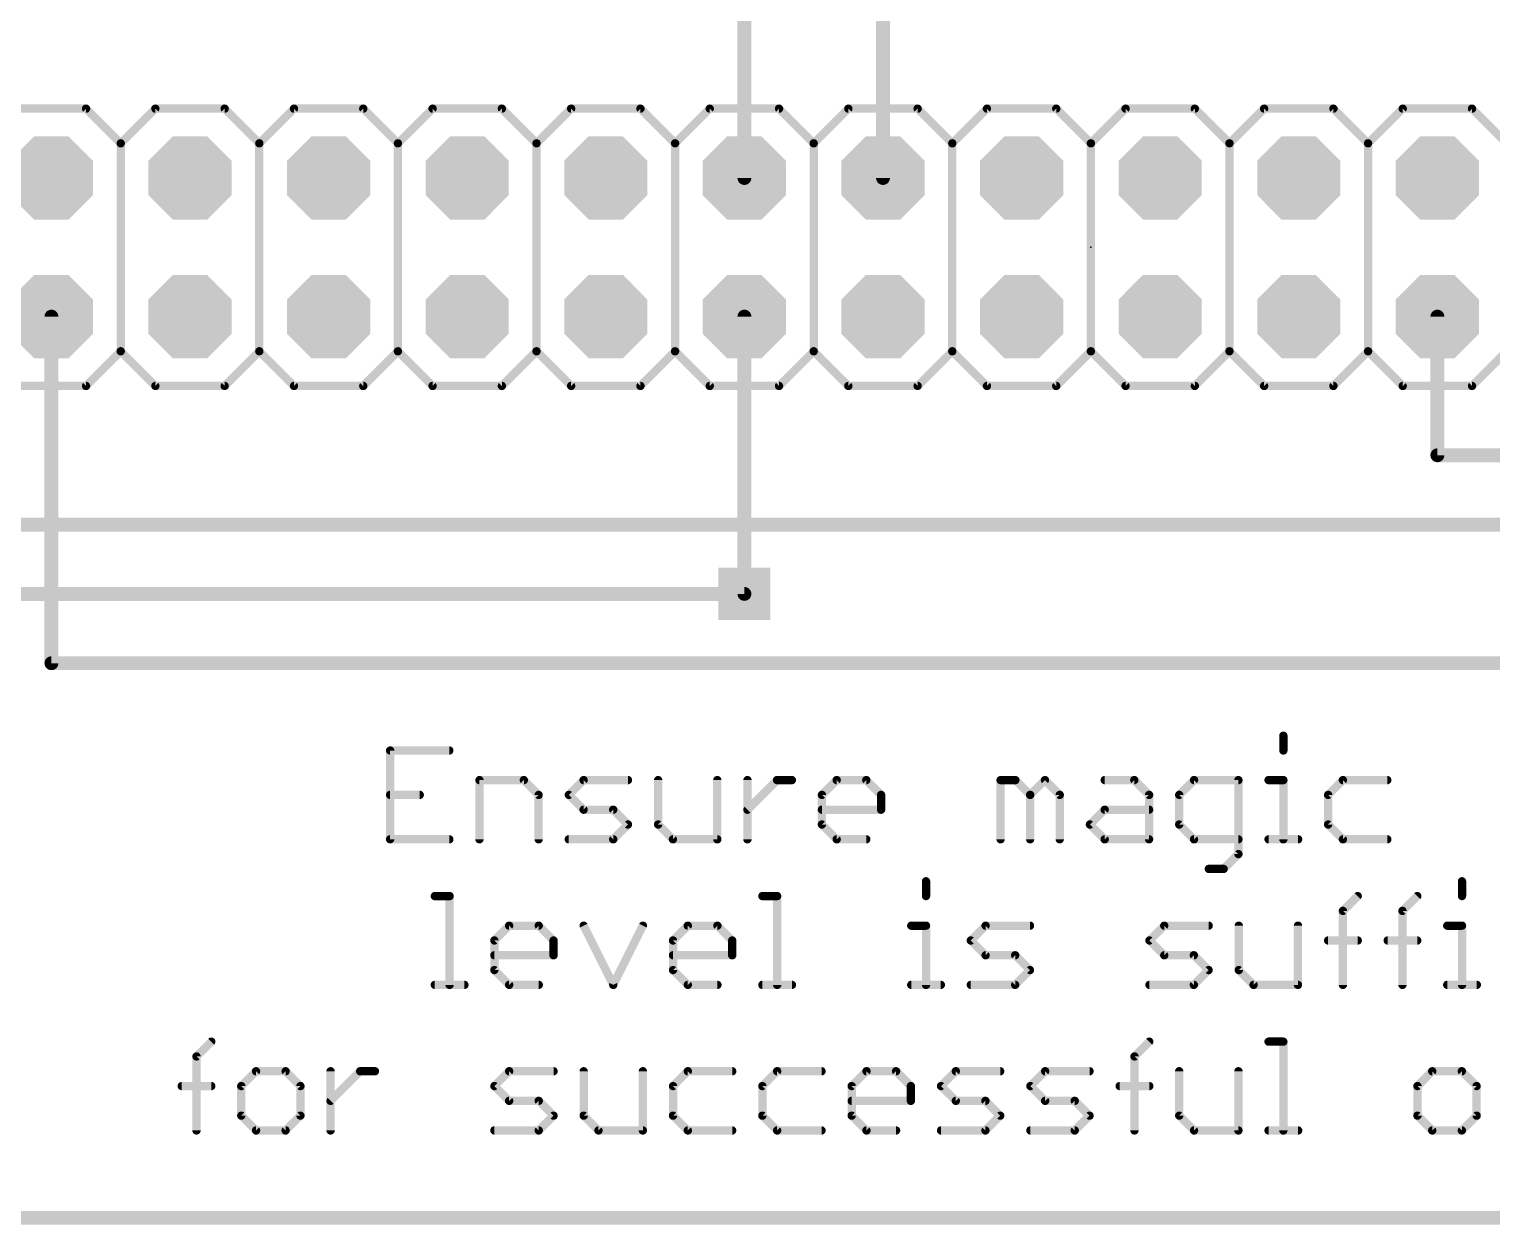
# Model space of a CAD drawing. Extents: x -4.6 to 2.4, y -0.27 to 3.4.
# Drawn here: x 0.284 to 1.339, y -0.205 to 0.657 of the extents above; entities that cross this region are included whole.
import ezdxf

# ---------------------------------------------------------------- set-up
doc = ezdxf.new("R2010")
doc.units = 0
for name, color, linetype in [('1', 22, 'CONTINUOUS'), ('16', 175, 'CONTINUOUS'), ('17', 82, 'CONTINUOUS'), ('18', 82, 'CONTINUOUS'), ('20', 7, 'CONTINUOUS'), ('21', 253, 'CONTINUOUS'), ('23', 7, 'CONTINUOUS'), ('51', 253, 'CONTINUOUS')]:
    doc.layers.add(name, color=color, linetype=linetype)

# ---------------------------------------------------------------- blocks, each defined once
blk = doc.blocks.new('RECT')
blk.add_solid([(-0.5, -0.5), (0.5, -0.5), (-0.5, 0.5), (0.5, 0.5)])
blk = doc.blocks.new('OCTAGONP')
at = {"const_width": 0.5}
blk.add_lwpolyline([(-0.25, -0.103553), (-0.25, 0.103553), (-0.103553, 0.25), (0.103553, 0.25), (0.25, 0.103553), (0.25, -0.103553), (0.103553, -0.25), (-0.103553, -0.25), (-0.25, -0.103553), (-0.25, 0.103553)], dxfattribs=at)
blk = doc.blocks.new('SQUAREV')
blk.add_solid([(-0.5, -0.5), (0.5, -0.5), (-0.5, 0.5), (0.5, 0.5)])

msp = doc.modelspace()

# ---------------------------------------------------------------- linework, layer by layer
at = {"layer": '1', "const_width": 0.01}
for points in [[(0.9, 0.85), (0.9, 0.55)], [(0.8, 0.7), (0.8, 0.55)], [(0.3, 0.2), (0.3, 0.45)], [(0.8, 0.45), (0.8, 0.25)], [(2.2, 0.2), (0.3, 0.2)]]:
    msp.add_lwpolyline(points, dxfattribs=at)
at = {"layer": '1', "const_width": 0.005}
for points in [[(0.7975, 0.55, 1), (0.8025, 0.55)], [(0.8975, 0.55, 1), (0.9025, 0.55)], [(0.3025, 0.45, 1), (0.2975, 0.45)], [(0.8025, 0.45, 1), (0.7975, 0.45)], [(0.7975, 0.25, 1), (0.8025, 0.25)], [(0.3, 0.2025, 1), (0.3, 0.1975)], [(0.2975, 0.2, 1), (0.3025, 0.2)]]:
    msp.add_lwpolyline(points, format="xyb", dxfattribs=at)
at = {"layer": '16', "const_width": 0.01}
for points in [[(1.3, 0.35), (1.3, 0.45)], [(2.1, 0.35), (1.3, 0.35)], [(2.3, 0.3), (0.2, 0.3)], [(0.8, 0.25), (-0.1, 0.25)]]:
    msp.add_lwpolyline(points, dxfattribs=at)
at = {"layer": '16', "const_width": 0.005}
for points in [[(1.3025, 0.45, 1), (1.2975, 0.45)], [(1.3, 0.3525, 1), (1.3, 0.3475)], [(1.2975, 0.35, 1), (1.3025, 0.35)], [(0.8, 0.2475, 1), (0.8, 0.2525)]]:
    msp.add_lwpolyline(points, format="xyb", dxfattribs=at)
at = {"layer": '20', "const_width": 0.01}
msp.add_lwpolyline([(-0.2, -0.2), (2.4, -0.2)], dxfattribs=at)
at = {"layer": '21', "const_width": 0.006}
for points in [[(0.275, 0.6), (0.325, 0.6)], [(0.325, 0.6), (0.35, 0.575)], [(0.35, 0.575), (0.375, 0.6)], [(0.375, 0.6), (0.425, 0.6)], [(0.425, 0.6), (0.45, 0.575)], [(0.45, 0.575), (0.475, 0.6)], [(0.475, 0.6), (0.525, 0.6)], [(0.525, 0.6), (0.55, 0.575)], [(0.55, 0.575), (0.575, 0.6)], [(0.575, 0.6), (0.625, 0.6)], [(0.625, 0.6), (0.65, 0.575)], [(0.65, 0.575), (0.675, 0.6)], [(0.675, 0.6), (0.725, 0.6)], [(0.725, 0.6), (0.75, 0.575)], [(0.75, 0.575), (0.775, 0.6)], [(0.775, 0.6), (0.825, 0.6)], [(0.825, 0.6), (0.85, 0.575)], [(0.85, 0.575), (0.875, 0.6)], [(0.875, 0.6), (0.925, 0.6)], [(0.925, 0.6), (0.95, 0.575)], [(0.95, 0.575), (0.975, 0.6)], [(0.975, 0.6), (1.025, 0.6)], [(1.025, 0.6), (1.05, 0.575)], [(1.05, 0.575), (1.075, 0.6)], [(1.075, 0.6), (1.125, 0.6)], [(1.125, 0.6), (1.15, 0.575)], [(1.15, 0.575), (1.175, 0.6)], [(1.175, 0.6), (1.225, 0.6)], [(1.25, 0.575), (1.225, 0.6)], [(1.25, 0.575), (1.275, 0.6)], [(1.325, 0.6), (1.275, 0.6)], [(1.325, 0.6), (1.35, 0.575)], [(0.35, 0.575), (0.35, 0.425)], [(0.45, 0.575), (0.45, 0.425)], [(0.55, 0.575), (0.55, 0.425)], [(0.65, 0.575), (0.65, 0.425)], [(0.75, 0.575), (0.75, 0.425)], [(0.85, 0.575), (0.85, 0.425)], [(0.95, 0.575), (0.95, 0.425)], [(1.05, 0.575), (1.05, 0.425)], [(1.15, 0.575), (1.15, 0.425)], [(1.25, 0.575), (1.25, 0.425)], [(0.325, 0.4), (0.35, 0.425)], [(0.35, 0.425), (0.375, 0.4)], [(0.425, 0.4), (0.45, 0.425)], [(0.45, 0.425), (0.475, 0.4)], [(0.525, 0.4), (0.55, 0.425)], [(0.55, 0.425), (0.575, 0.4)], [(0.625, 0.4), (0.65, 0.425)], [(0.65, 0.425), (0.675, 0.4)], [(0.75, 0.425), (0.725, 0.4)], [(0.75, 0.425), (0.775, 0.4)], [(0.85, 0.425), (0.825, 0.4)], [(0.85, 0.425), (0.875, 0.4)], [(0.95, 0.425), (0.925, 0.4)], [(0.95, 0.425), (0.975, 0.4)], [(1.05, 0.425), (1.025, 0.4)], [(1.05, 0.425), (1.075, 0.4)], [(1.15, 0.425), (1.125, 0.4)], [(1.15, 0.425), (1.175, 0.4)], [(1.25, 0.425), (1.225, 0.4)], [(1.25, 0.425), (1.275, 0.4)], [(1.35, 0.425), (1.325, 0.4)], [(0.275, 0.4), (0.325, 0.4)], [(0.375, 0.4), (0.425, 0.4)], [(0.475, 0.4), (0.525, 0.4)], [(0.575, 0.4), (0.625, 0.4)], [(0.725, 0.4), (0.675, 0.4)], [(0.825, 0.4), (0.775, 0.4)], [(0.925, 0.4), (0.875, 0.4)], [(1.025, 0.4), (0.975, 0.4)], [(1.125, 0.4), (1.075, 0.4)], [(1.225, 0.4), (1.175, 0.4)], [(1.325, 0.4), (1.275, 0.4)], [(1.188872, 0.14773), (1.188872, 0.137055)], [(0.587092, 0.137055), (0.544389, 0.137055)], [(0.544389, 0.137055), (0.544389, 0.073)], [(0.608844, 0.073), (0.608844, 0.115703)], [(0.608844, 0.115703), (0.640872, 0.115703)], [(0.640872, 0.115703), (0.651547, 0.105027)], [(0.673299, 0.105027), (0.683975, 0.115703)], [(0.683975, 0.115703), (0.716002, 0.115703)], [(0.737754, 0.115703), (0.737754, 0.083676)], [(0.780457, 0.073), (0.780457, 0.115703)], [(0.802209, 0.073), (0.802209, 0.115703)], [(0.802209, 0.094352), (0.823561, 0.115703)], [(0.823561, 0.115703), (0.834236, 0.115703)], [(0.855922, 0.105027), (0.866597, 0.115703)], [(0.866597, 0.115703), (0.887949, 0.115703)], [(0.887949, 0.115703), (0.898625, 0.105027)], [(0.984832, 0.073), (0.984832, 0.115703)], [(0.984832, 0.115703), (0.995507, 0.115703)], [(0.995507, 0.115703), (1.006183, 0.105027)], [(1.006183, 0.105027), (1.016859, 0.115703)], [(1.016859, 0.115703), (1.027535, 0.105027)], [(1.059962, 0.115703), (1.081314, 0.115703)], [(1.081314, 0.115703), (1.09199, 0.105027)], [(1.124417, 0.115703), (1.113742, 0.105027)], [(1.156445, 0.115703), (1.124417, 0.115703)], [(1.156445, 0.062324), (1.156445, 0.115703)], [(1.178196, 0.115703), (1.188872, 0.115703)], [(1.188872, 0.115703), (1.188872, 0.073)], [(1.231842, 0.115703), (1.221166, 0.105027)], [(1.26387, 0.115703), (1.231842, 0.115703)], [(0.544389, 0.105027), (0.565741, 0.105027)], [(0.651547, 0.105027), (0.651547, 0.073)], [(0.683975, 0.094352), (0.673299, 0.105027)], [(0.855922, 0.083676), (0.855922, 0.105027)], [(0.898625, 0.105027), (0.898625, 0.094352)], [(1.006183, 0.105027), (1.006183, 0.073)], [(1.027535, 0.105027), (1.027535, 0.073)], [(1.09199, 0.105027), (1.09199, 0.073)], [(1.113742, 0.105027), (1.113742, 0.083676)], [(1.221166, 0.105027), (1.221166, 0.083676)], [(0.705327, 0.094352), (0.683975, 0.094352)], [(0.716002, 0.083676), (0.705327, 0.094352)], [(0.898625, 0.094352), (0.855922, 0.094352)], [(1.049287, 0.083676), (1.059962, 0.094352)], [(1.059962, 0.094352), (1.09199, 0.094352)], [(0.705327, 0.073), (0.716002, 0.083676)], [(0.737754, 0.083676), (0.74843, 0.073)], [(0.866597, 0.073), (0.855922, 0.083676)], [(1.059962, 0.073), (1.049287, 0.083676)], [(1.113742, 0.083676), (1.124417, 0.073)], [(1.221166, 0.083676), (1.231842, 0.073)], [(0.544389, 0.073), (0.587092, 0.073)], [(0.673299, 0.073), (0.705327, 0.073)], [(0.74843, 0.073), (0.780457, 0.073)], [(0.887949, 0.073), (0.866597, 0.073)], [(1.09199, 0.073), (1.059962, 0.073)], [(1.124417, 0.073), (1.156445, 0.073)], [(1.178196, 0.073), (1.199548, 0.073)], [(1.231842, 0.073), (1.26387, 0.073)], [(1.145769, 0.051648), (1.156445, 0.062324)], [(1.135093, 0.051648), (1.145769, 0.051648)], [(0.931052, 0.04273), (0.931052, 0.032055)], [(1.317782, 0.04273), (1.317782, 0.032055)], [(0.576617, 0.032055), (0.587293, 0.032055)], [(0.587293, 0.032055), (0.587293, -0.032)], [(0.812952, 0.032055), (0.823627, 0.032055)], [(0.823627, 0.032055), (0.823627, -0.032)], [(1.231842, 0.021379), (1.242518, 0.032055)], [(1.274812, 0.021379), (1.285488, 0.032055)], [(1.231842, -0.032), (1.231842, 0.021379)], [(1.274812, -0.032), (1.274812, 0.021379)], [(0.619587, 0.000027), (0.630263, 0.010703)], [(0.630263, 0.010703), (0.651614, 0.010703)], [(0.651614, 0.010703), (0.66229, 0.000027)], [(0.684042, 0.010703), (0.705393, -0.032)], [(0.705393, -0.032), (0.726745, 0.010703)], [(0.748497, 0.000027), (0.759172, 0.010703)], [(0.759172, 0.010703), (0.780524, 0.010703)], [(0.780524, 0.010703), (0.7912, 0.000027)], [(0.920377, 0.010703), (0.931052, 0.010703)], [(0.931052, 0.010703), (0.931052, -0.032)], [(0.963347, 0.000027), (0.974022, 0.010703)], [(0.974022, 0.010703), (1.00605, 0.010703)], [(1.092257, 0.000027), (1.102932, 0.010703)], [(1.102932, 0.010703), (1.13496, 0.010703)], [(1.156712, 0.010703), (1.156712, -0.021324)], [(1.199415, -0.032), (1.199415, 0.010703)], [(1.307107, 0.010703), (1.317782, 0.010703)], [(1.317782, 0.010703), (1.317782, -0.032)], [(0.619587, -0.021324), (0.619587, 0.000027)], [(0.66229, 0.000027), (0.66229, -0.010648)], [(0.748497, -0.021324), (0.748497, 0.000027)], [(0.7912, 0.000027), (0.7912, -0.010648)], [(0.974022, -0.010648), (0.963347, 0.000027)], [(1.102932, -0.010648), (1.092257, 0.000027)], [(1.221167, 0.000027), (1.242518, 0.000027)], [(1.264137, 0.000027), (1.285488, 0.000027)], [(0.66229, -0.010648), (0.619587, -0.010648)], [(0.7912, -0.010648), (0.748497, -0.010648)], [(0.995374, -0.010648), (0.974022, -0.010648)], [(1.00605, -0.021324), (0.995374, -0.010648)], [(1.124284, -0.010648), (1.102932, -0.010648)], [(1.13496, -0.021324), (1.124284, -0.010648)], [(0.630263, -0.032), (0.619587, -0.021324)], [(0.759172, -0.032), (0.748497, -0.021324)], [(0.995374, -0.032), (1.00605, -0.021324)], [(1.124284, -0.032), (1.13496, -0.021324)], [(1.156712, -0.021324), (1.167387, -0.032)], [(0.576617, -0.032), (0.597968, -0.032)], [(0.651614, -0.032), (0.630263, -0.032)], [(0.780524, -0.032), (0.759172, -0.032)], [(0.812952, -0.032), (0.834303, -0.032)], [(0.920377, -0.032), (0.941728, -0.032)], [(0.963347, -0.032), (0.995374, -0.032)], [(1.092257, -0.032), (1.124284, -0.032)], [(1.167387, -0.032), (1.199415, -0.032)], [(1.307107, -0.032), (1.328458, -0.032)], [(0.40467, -0.083621), (0.415346, -0.072945)], [(1.081447, -0.083621), (1.092123, -0.072945)], [(1.178196, -0.072945), (1.188872, -0.072945)], [(1.188872, -0.072945), (1.188872, -0.137)], [(0.40467, -0.137), (0.40467, -0.083621)], [(1.081447, -0.137), (1.081447, -0.083621)], [(0.44764, -0.094297), (0.436964, -0.104973)], [(0.468991, -0.094297), (0.44764, -0.094297)], [(0.479667, -0.104973), (0.468991, -0.094297)], [(0.501419, -0.137), (0.501419, -0.094297)], [(0.501419, -0.115648), (0.522771, -0.094297)], [(0.522771, -0.094297), (0.533446, -0.094297)], [(0.619586, -0.104973), (0.630262, -0.094297)], [(0.630262, -0.094297), (0.66229, -0.094297)], [(0.684041, -0.094297), (0.684041, -0.126324)], [(0.726745, -0.137), (0.726745, -0.094297)], [(0.759172, -0.094297), (0.748496, -0.104973)], [(0.7912, -0.094297), (0.759172, -0.094297)], [(0.823627, -0.094297), (0.812951, -0.104973)], [(0.855655, -0.094297), (0.823627, -0.094297)], [(0.877406, -0.104973), (0.888082, -0.094297)], [(0.888082, -0.094297), (0.909434, -0.094297)], [(0.909434, -0.094297), (0.920109, -0.104973)], [(0.941861, -0.104973), (0.952537, -0.094297)], [(0.952537, -0.094297), (0.984564, -0.094297)], [(1.006316, -0.104973), (1.016992, -0.094297)], [(1.016992, -0.094297), (1.049019, -0.094297)], [(1.113741, -0.094297), (1.113741, -0.126324)], [(1.156444, -0.137), (1.156444, -0.094297)], [(1.296297, -0.094297), (1.285621, -0.104973)], [(1.317648, -0.094297), (1.296297, -0.094297)], [(1.328324, -0.104973), (1.317648, -0.094297)], [(0.393994, -0.104973), (0.415346, -0.104973)], [(0.436964, -0.104973), (0.436964, -0.126324)], [(0.479667, -0.126324), (0.479667, -0.104973)], [(0.630262, -0.115648), (0.619586, -0.104973)], [(0.748496, -0.104973), (0.748496, -0.126324)], [(0.812951, -0.104973), (0.812951, -0.126324)], [(0.877406, -0.126324), (0.877406, -0.104973)], [(0.920109, -0.104973), (0.920109, -0.115648)], [(0.952537, -0.115648), (0.941861, -0.104973)], [(1.016992, -0.115648), (1.006316, -0.104973)], [(1.070771, -0.104973), (1.092123, -0.104973)], [(1.285621, -0.104973), (1.285621, -0.126324)], [(1.328324, -0.126324), (1.328324, -0.104973)], [(0.651614, -0.115648), (0.630262, -0.115648)], [(0.66229, -0.126324), (0.651614, -0.115648)], [(0.920109, -0.115648), (0.877406, -0.115648)], [(0.973889, -0.115648), (0.952537, -0.115648)], [(0.984564, -0.126324), (0.973889, -0.115648)], [(1.038344, -0.115648), (1.016992, -0.115648)], [(1.049019, -0.126324), (1.038344, -0.115648)], [(0.436964, -0.126324), (0.44764, -0.137)], [(0.468991, -0.137), (0.479667, -0.126324)], [(0.651614, -0.137), (0.66229, -0.126324)], [(0.684041, -0.126324), (0.694717, -0.137)], [(0.748496, -0.126324), (0.759172, -0.137)], [(0.812951, -0.126324), (0.823627, -0.137)], [(0.888082, -0.137), (0.877406, -0.126324)], [(0.973889, -0.137), (0.984564, -0.126324)], [(1.038344, -0.137), (1.049019, -0.126324)], [(1.113741, -0.126324), (1.124417, -0.137)], [(1.285621, -0.126324), (1.296297, -0.137)], [(1.317648, -0.137), (1.328324, -0.126324)], [(0.44764, -0.137), (0.468991, -0.137)], [(0.619586, -0.137), (0.651614, -0.137)], [(0.694717, -0.137), (0.726745, -0.137)], [(0.759172, -0.137), (0.7912, -0.137)], [(0.823627, -0.137), (0.855655, -0.137)], [(0.909434, -0.137), (0.888082, -0.137)], [(0.941861, -0.137), (0.973889, -0.137)], [(1.006316, -0.137), (1.038344, -0.137)], [(1.124417, -0.137), (1.156444, -0.137)], [(1.178196, -0.137), (1.199548, -0.137)], [(1.296297, -0.137), (1.317648, -0.137)]]:
    msp.add_lwpolyline(points, dxfattribs=at)
at = {"layer": '21', "const_width": 0.003}
for points in [[(0.326061, 0.601061, 1), (0.323939, 0.598939)], [(0.325, 0.5985, 1), (0.325, 0.6015)], [(0.375, 0.6015, 1), (0.375, 0.5985)], [(0.376061, 0.598939, 1), (0.373939, 0.601061)], [(0.426061, 0.601061, 1), (0.423939, 0.598939)], [(0.425, 0.5985, 1), (0.425, 0.6015)], [(0.475, 0.6015, 1), (0.475, 0.5985)], [(0.476061, 0.598939, 1), (0.473939, 0.601061)], [(0.526061, 0.601061, 1), (0.523939, 0.598939)], [(0.525, 0.5985, 1), (0.525, 0.6015)], [(0.575, 0.6015, 1), (0.575, 0.5985)], [(0.576061, 0.598939, 1), (0.573939, 0.601061)], [(0.626061, 0.601061, 1), (0.623939, 0.598939)], [(0.625, 0.5985, 1), (0.625, 0.6015)], [(0.675, 0.6015, 1), (0.675, 0.5985)], [(0.676061, 0.598939, 1), (0.673939, 0.601061)], [(0.726061, 0.601061, 1), (0.723939, 0.598939)], [(0.725, 0.5985, 1), (0.725, 0.6015)], [(0.775, 0.6015, 1), (0.775, 0.5985)], [(0.776061, 0.598939, 1), (0.773939, 0.601061)], [(0.826061, 0.601061, 1), (0.823939, 0.598939)], [(0.825, 0.5985, 1), (0.825, 0.6015)], [(0.875, 0.6015, 1), (0.875, 0.5985)], [(0.876061, 0.598939, 1), (0.873939, 0.601061)], [(0.926061, 0.601061, 1), (0.923939, 0.598939)], [(0.925, 0.5985, 1), (0.925, 0.6015)], [(0.975, 0.6015, 1), (0.975, 0.5985)], [(0.976061, 0.598939, 1), (0.973939, 0.601061)], [(1.026061, 0.601061, 1), (1.023939, 0.598939)], [(1.025, 0.5985, 1), (1.025, 0.6015)], [(1.075, 0.6015, 1), (1.075, 0.5985)], [(1.076061, 0.598939, 1), (1.073939, 0.601061)], [(1.126061, 0.601061, 1), (1.123939, 0.598939)], [(1.125, 0.5985, 1), (1.125, 0.6015)], [(1.175, 0.6015, 1), (1.175, 0.5985)], [(1.176061, 0.598939, 1), (1.173939, 0.601061)], [(1.226061, 0.601061, 1), (1.223939, 0.598939)], [(1.225, 0.5985, 1), (1.225, 0.6015)], [(1.275, 0.6015, 1), (1.275, 0.5985)], [(1.276061, 0.598939, 1), (1.273939, 0.601061)], [(1.326061, 0.601061, 1), (1.323939, 0.598939)], [(1.325, 0.5985, 1), (1.325, 0.6015)], [(0.3515, 0.575, 1), (0.3485, 0.575)], [(0.348939, 0.576061, 1), (0.351061, 0.573939)], [(0.348939, 0.573939, 1), (0.351061, 0.576061)], [(0.4515, 0.575, 1), (0.4485, 0.575)], [(0.448939, 0.576061, 1), (0.451061, 0.573939)], [(0.448939, 0.573939, 1), (0.451061, 0.576061)], [(0.5515, 0.575, 1), (0.5485, 0.575)], [(0.548939, 0.576061, 1), (0.551061, 0.573939)], [(0.548939, 0.573939, 1), (0.551061, 0.576061)], [(0.6515, 0.575, 1), (0.6485, 0.575)], [(0.648939, 0.576061, 1), (0.651061, 0.573939)], [(0.648939, 0.573939, 1), (0.651061, 0.576061)], [(0.7515, 0.575, 1), (0.7485, 0.575)], [(0.748939, 0.576061, 1), (0.751061, 0.573939)], [(0.748939, 0.573939, 1), (0.751061, 0.576061)], [(0.8515, 0.575, 1), (0.8485, 0.575)], [(0.848939, 0.576061, 1), (0.851061, 0.573939)], [(0.848939, 0.573939, 1), (0.851061, 0.576061)], [(0.9515, 0.575, 1), (0.9485, 0.575)], [(0.948939, 0.576061, 1), (0.951061, 0.573939)], [(0.948939, 0.573939, 1), (0.951061, 0.576061)], [(1.0515, 0.575, 1), (1.0485, 0.575)], [(1.048939, 0.576061, 1), (1.051061, 0.573939)], [(1.048939, 0.573939, 1), (1.051061, 0.576061)], [(1.1515, 0.575, 1), (1.1485, 0.575)], [(1.148939, 0.576061, 1), (1.151061, 0.573939)], [(1.148939, 0.573939, 1), (1.151061, 0.576061)], [(1.2515, 0.575, 1), (1.2485, 0.575)], [(1.248939, 0.576061, 1), (1.251061, 0.573939)], [(1.248939, 0.573939, 1), (1.251061, 0.576061)], [(0.351061, 0.426061, 1), (0.348939, 0.423939)], [(0.3485, 0.425, 1), (0.3515, 0.425)], [(0.351061, 0.423939, 1), (0.348939, 0.426061)], [(0.451061, 0.426061, 1), (0.448939, 0.423939)], [(0.4485, 0.425, 1), (0.4515, 0.425)], [(0.451061, 0.423939, 1), (0.448939, 0.426061)], [(0.551061, 0.426061, 1), (0.548939, 0.423939)], [(0.5485, 0.425, 1), (0.5515, 0.425)], [(0.551061, 0.423939, 1), (0.548939, 0.426061)], [(0.651061, 0.426061, 1), (0.648939, 0.423939)], [(0.6485, 0.425, 1), (0.6515, 0.425)], [(0.651061, 0.423939, 1), (0.648939, 0.426061)], [(0.751061, 0.426061, 1), (0.748939, 0.423939)], [(0.7485, 0.425, 1), (0.7515, 0.425)], [(0.751061, 0.423939, 1), (0.748939, 0.426061)], [(0.851061, 0.426061, 1), (0.848939, 0.423939)], [(0.8485, 0.425, 1), (0.8515, 0.425)], [(0.851061, 0.423939, 1), (0.848939, 0.426061)], [(0.951061, 0.426061, 1), (0.948939, 0.423939)], [(0.9485, 0.425, 1), (0.9515, 0.425)], [(0.951061, 0.423939, 1), (0.948939, 0.426061)], [(1.051061, 0.426061, 1), (1.048939, 0.423939)], [(1.0485, 0.425, 1), (1.0515, 0.425)], [(1.051061, 0.423939, 1), (1.048939, 0.426061)], [(1.151061, 0.426061, 1), (1.148939, 0.423939)], [(1.1485, 0.425, 1), (1.1515, 0.425)], [(1.151061, 0.423939, 1), (1.148939, 0.426061)], [(1.251061, 0.426061, 1), (1.248939, 0.423939)], [(1.2485, 0.425, 1), (1.2515, 0.425)], [(1.251061, 0.423939, 1), (1.248939, 0.426061)], [(0.323939, 0.401061, 1), (0.326061, 0.398939)], [(0.325, 0.3985, 1), (0.325, 0.4015)], [(0.375, 0.4015, 1), (0.375, 0.3985)], [(0.373939, 0.398939, 1), (0.376061, 0.401061)], [(0.423939, 0.401061, 1), (0.426061, 0.398939)], [(0.425, 0.3985, 1), (0.425, 0.4015)], [(0.475, 0.4015, 1), (0.475, 0.3985)], [(0.473939, 0.398939, 1), (0.476061, 0.401061)], [(0.523939, 0.401061, 1), (0.526061, 0.398939)], [(0.525, 0.3985, 1), (0.525, 0.4015)], [(0.575, 0.4015, 1), (0.575, 0.3985)], [(0.573939, 0.398939, 1), (0.576061, 0.401061)], [(0.623939, 0.401061, 1), (0.626061, 0.398939)], [(0.625, 0.3985, 1), (0.625, 0.4015)], [(0.675, 0.4015, 1), (0.675, 0.3985)], [(0.673939, 0.398939, 1), (0.676061, 0.401061)], [(0.723939, 0.401061, 1), (0.726061, 0.398939)], [(0.725, 0.3985, 1), (0.725, 0.4015)], [(0.775, 0.4015, 1), (0.775, 0.3985)], [(0.773939, 0.398939, 1), (0.776061, 0.401061)], [(0.823939, 0.401061, 1), (0.826061, 0.398939)], [(0.825, 0.3985, 1), (0.825, 0.4015)], [(0.875, 0.4015, 1), (0.875, 0.3985)], [(0.873939, 0.398939, 1), (0.876061, 0.401061)], [(0.923939, 0.401061, 1), (0.926061, 0.398939)], [(0.925, 0.3985, 1), (0.925, 0.4015)], [(0.975, 0.4015, 1), (0.975, 0.3985)], [(0.973939, 0.398939, 1), (0.976061, 0.401061)], [(1.023939, 0.401061, 1), (1.026061, 0.398939)], [(1.025, 0.3985, 1), (1.025, 0.4015)], [(1.075, 0.4015, 1), (1.075, 0.3985)], [(1.073939, 0.398939, 1), (1.076061, 0.401061)], [(1.123939, 0.401061, 1), (1.126061, 0.398939)], [(1.125, 0.3985, 1), (1.125, 0.4015)], [(1.175, 0.4015, 1), (1.175, 0.3985)], [(1.173939, 0.398939, 1), (1.176061, 0.401061)], [(1.223939, 0.401061, 1), (1.226061, 0.398939)], [(1.225, 0.3985, 1), (1.225, 0.4015)], [(1.275, 0.4015, 1), (1.275, 0.3985)], [(1.273939, 0.398939, 1), (1.276061, 0.401061)], [(1.323939, 0.401061, 1), (1.326061, 0.398939)], [(1.325, 0.3985, 1), (1.325, 0.4015)], [(1.190372, 0.14773, 1), (1.187372, 0.14773)], [(0.544389, 0.138555, 1), (0.544389, 0.135555)], [(0.545889, 0.137055, 1), (0.542889, 0.137055)], [(0.587092, 0.135555, 1), (0.587092, 0.138555)], [(1.187372, 0.137055, 1), (1.190372, 0.137055)], [(0.610344, 0.115703, 1), (0.607344, 0.115703)], [(0.608844, 0.117203, 1), (0.608844, 0.114203)], [(0.641932, 0.116764, 1), (0.639811, 0.114642)], [(0.640872, 0.114203, 1), (0.640872, 0.117203)], [(0.683975, 0.117203, 1), (0.683975, 0.114203)], [(0.685036, 0.114642, 1), (0.682914, 0.116764)], [(0.716002, 0.114203, 1), (0.716002, 0.117203)], [(0.739254, 0.115703, 1), (0.736254, 0.115703)], [(0.781957, 0.115703, 1), (0.778957, 0.115703)], [(0.803709, 0.115703, 1), (0.800709, 0.115703)], [(0.823561, 0.117203, 1), (0.823561, 0.114203)], [(0.824621, 0.114642, 1), (0.8225, 0.116764)], [(0.834236, 0.114203, 1), (0.834236, 0.117203)], [(0.866597, 0.117203, 1), (0.866597, 0.114203)], [(0.867658, 0.114642, 1), (0.865537, 0.116764)], [(0.88901, 0.116764, 1), (0.886888, 0.114642)], [(0.887949, 0.114203, 1), (0.887949, 0.117203)], [(0.986332, 0.115703, 1), (0.983332, 0.115703)], [(0.984832, 0.117203, 1), (0.984832, 0.114203)], [(0.996568, 0.116764, 1), (0.994447, 0.114642)], [(0.995507, 0.114203, 1), (0.995507, 0.117203)], [(1.01792, 0.116764, 1), (1.015798, 0.114642)], [(1.01792, 0.114642, 1), (1.015798, 0.116764)], [(1.059962, 0.117203, 1), (1.059962, 0.114203)], [(1.082375, 0.116764, 1), (1.080253, 0.114642)], [(1.081314, 0.114203, 1), (1.081314, 0.117203)], [(1.124417, 0.117203, 1), (1.124417, 0.114203)], [(1.125478, 0.114642, 1), (1.123357, 0.116764)], [(1.157945, 0.115703, 1), (1.154945, 0.115703)], [(1.156445, 0.114203, 1), (1.156445, 0.117203)], [(1.178196, 0.117203, 1), (1.178196, 0.114203)], [(1.190372, 0.115703, 1), (1.187372, 0.115703)], [(1.188872, 0.114203, 1), (1.188872, 0.117203)], [(1.231842, 0.117203, 1), (1.231842, 0.114203)], [(1.232903, 0.114642, 1), (1.230781, 0.116764)], [(1.26387, 0.114203, 1), (1.26387, 0.117203)], [(0.544389, 0.106527, 1), (0.544389, 0.103527)], [(0.565741, 0.103527, 1), (0.565741, 0.106527)], [(0.653047, 0.105027, 1), (0.650047, 0.105027)], [(0.650487, 0.103967, 1), (0.652608, 0.106088)], [(0.67436, 0.106088, 1), (0.672239, 0.103967)], [(0.672239, 0.106088, 1), (0.67436, 0.103967)], [(0.857422, 0.105027, 1), (0.854422, 0.105027)], [(0.854861, 0.106088, 1), (0.856982, 0.103967)], [(0.900125, 0.105027, 1), (0.897125, 0.105027)], [(0.897564, 0.103967, 1), (0.899685, 0.106088)], [(1.007683, 0.105027, 1), (1.004683, 0.105027)], [(1.005122, 0.106088, 1), (1.007244, 0.103967)], [(1.005122, 0.103967, 1), (1.007244, 0.106088)], [(1.029035, 0.105027, 1), (1.026035, 0.105027)], [(1.026474, 0.103967, 1), (1.028595, 0.106088)], [(1.09349, 0.105027, 1), (1.09049, 0.105027)], [(1.090929, 0.103967, 1), (1.09305, 0.106088)], [(1.115242, 0.105027, 1), (1.112242, 0.105027)], [(1.112681, 0.106088, 1), (1.114802, 0.103967)], [(1.222666, 0.105027, 1), (1.219666, 0.105027)], [(1.220106, 0.106088, 1), (1.222227, 0.103967)], [(0.683975, 0.095852, 1), (0.683975, 0.092852)], [(0.682914, 0.093291, 1), (0.685036, 0.095412)], [(0.706387, 0.095412, 1), (0.704266, 0.093291)], [(0.705327, 0.092852, 1), (0.705327, 0.095852)], [(0.801148, 0.095412, 1), (0.80327, 0.093291)], [(0.855922, 0.095852, 1), (0.855922, 0.092852)], [(0.897125, 0.094352, 1), (0.900125, 0.094352)], [(0.898625, 0.092852, 1), (0.898625, 0.095852)], [(1.059962, 0.095852, 1), (1.059962, 0.092852)], [(1.061023, 0.093291, 1), (1.058902, 0.095412)], [(1.09199, 0.092852, 1), (1.09199, 0.095852)], [(0.717063, 0.082615, 1), (0.714942, 0.084736)], [(0.714942, 0.082615, 1), (0.717063, 0.084736)], [(0.736254, 0.083676, 1), (0.739254, 0.083676)], [(0.738815, 0.084736, 1), (0.736694, 0.082615)], [(0.856982, 0.084736, 1), (0.854861, 0.082615)], [(0.854422, 0.083676, 1), (0.857422, 0.083676)], [(1.050347, 0.084736, 1), (1.048226, 0.082615)], [(1.048226, 0.084736, 1), (1.050347, 0.082615)], [(1.114802, 0.084736, 1), (1.112681, 0.082615)], [(1.112242, 0.083676, 1), (1.115242, 0.083676)], [(1.219666, 0.083676, 1), (1.222666, 0.083676)], [(1.222227, 0.084736, 1), (1.220106, 0.082615)], [(0.544389, 0.0745, 1), (0.544389, 0.0715)], [(0.542889, 0.073, 1), (0.545889, 0.073)], [(0.587092, 0.0715, 1), (0.587092, 0.0745)], [(0.607344, 0.073, 1), (0.610344, 0.073)], [(0.650047, 0.073, 1), (0.653047, 0.073)], [(0.673299, 0.0745, 1), (0.673299, 0.0715)], [(0.704266, 0.074061, 1), (0.706387, 0.071939)], [(0.705327, 0.0715, 1), (0.705327, 0.0745)], [(0.74843, 0.0745, 1), (0.74843, 0.0715)], [(0.747369, 0.071939, 1), (0.749491, 0.074061)], [(0.778957, 0.073, 1), (0.781957, 0.073)], [(0.780457, 0.0715, 1), (0.780457, 0.0745)], [(0.800709, 0.073, 1), (0.803709, 0.073)], [(0.866597, 0.0745, 1), (0.866597, 0.0715)], [(0.865537, 0.071939, 1), (0.867658, 0.074061)], [(0.887949, 0.0715, 1), (0.887949, 0.0745)], [(0.983332, 0.073, 1), (0.986332, 0.073)], [(1.004683, 0.073, 1), (1.007683, 0.073)], [(1.026035, 0.073, 1), (1.029035, 0.073)], [(1.059962, 0.0745, 1), (1.059962, 0.0715)], [(1.058902, 0.071939, 1), (1.061023, 0.074061)], [(1.09049, 0.073, 1), (1.09349, 0.073)], [(1.09199, 0.0715, 1), (1.09199, 0.0745)], [(1.124417, 0.0745, 1), (1.124417, 0.0715)], [(1.123357, 0.071939, 1), (1.125478, 0.074061)], [(1.156445, 0.0715, 1), (1.156445, 0.0745)], [(1.178196, 0.0745, 1), (1.178196, 0.0715)], [(1.187372, 0.073, 1), (1.190372, 0.073)], [(1.199548, 0.0715, 1), (1.199548, 0.0745)], [(1.231842, 0.0745, 1), (1.231842, 0.0715)], [(1.230781, 0.071939, 1), (1.232903, 0.074061)], [(1.26387, 0.0715, 1), (1.26387, 0.0745)], [(1.154945, 0.062324, 1), (1.157945, 0.062324)], [(1.157505, 0.061264, 1), (1.155384, 0.063385)], [(1.135093, 0.053148, 1), (1.135093, 0.050148)], [(1.144708, 0.052709, 1), (1.146829, 0.050588)], [(1.145769, 0.050148, 1), (1.145769, 0.053148)], [(0.932552, 0.04273, 1), (0.929552, 0.04273)], [(1.319282, 0.04273, 1), (1.316282, 0.04273)], [(0.576617, 0.033555, 1), (0.576617, 0.030555)], [(0.588793, 0.032055, 1), (0.585793, 0.032055)], [(0.587293, 0.030555, 1), (0.587293, 0.033555)], [(0.812952, 0.033555, 1), (0.812952, 0.030555)], [(0.825127, 0.032055, 1), (0.822127, 0.032055)], [(0.823627, 0.030555, 1), (0.823627, 0.033555)], [(0.929552, 0.032055, 1), (0.932552, 0.032055)], [(1.243579, 0.030994, 1), (1.241457, 0.033115)], [(1.286549, 0.030994, 1), (1.284427, 0.033115)], [(1.316282, 0.032055, 1), (1.319282, 0.032055)], [(1.233342, 0.021379, 1), (1.230342, 0.021379)], [(1.230782, 0.02244, 1), (1.232903, 0.020318)], [(1.276312, 0.021379, 1), (1.273312, 0.021379)], [(1.273752, 0.02244, 1), (1.275873, 0.020318)], [(0.630263, 0.012203, 1), (0.630263, 0.009203)], [(0.631323, 0.009642, 1), (0.629202, 0.011764)], [(0.652675, 0.011764, 1), (0.650554, 0.009642)], [(0.651614, 0.009203, 1), (0.651614, 0.012203)], [(0.685383, 0.011374, 1), (0.6827, 0.010032)], [(0.728087, 0.010032, 1), (0.725403, 0.011374)], [(0.759172, 0.012203, 1), (0.759172, 0.009203)], [(0.760233, 0.009642, 1), (0.758112, 0.011764)], [(0.781585, 0.011764, 1), (0.779463, 0.009642)], [(0.780524, 0.009203, 1), (0.780524, 0.012203)], [(0.920377, 0.012203, 1), (0.920377, 0.009203)], [(0.932552, 0.010703, 1), (0.929552, 0.010703)], [(0.931052, 0.009203, 1), (0.931052, 0.012203)], [(0.974022, 0.012203, 1), (0.974022, 0.009203)], [(0.975083, 0.009642, 1), (0.972962, 0.011764)], [(1.00605, 0.009203, 1), (1.00605, 0.012203)], [(1.102932, 0.012203, 1), (1.102932, 0.009203)], [(1.103993, 0.009642, 1), (1.101872, 0.011764)], [(1.13496, 0.009203, 1), (1.13496, 0.012203)], [(1.158212, 0.010703, 1), (1.155212, 0.010703)], [(1.200915, 0.010703, 1), (1.197915, 0.010703)], [(1.307107, 0.012203, 1), (1.307107, 0.009203)], [(1.319282, 0.010703, 1), (1.316282, 0.010703)], [(1.317782, 0.009203, 1), (1.317782, 0.012203)], [(0.621087, 0.000027, 1), (0.618087, 0.000027)], [(0.618526, 0.001088, 1), (0.620648, -0.001033)], [(0.66379, 0.000027, 1), (0.66079, 0.000027)], [(0.661229, -0.001033, 1), (0.663351, 0.001088)], [(0.749997, 0.000027, 1), (0.746997, 0.000027)], [(0.747436, 0.001088, 1), (0.749557, -0.001033)], [(0.7927, 0.000027, 1), (0.7897, 0.000027)], [(0.790139, -0.001033, 1), (0.792261, 0.001088)], [(0.964407, 0.001088, 1), (0.962286, -0.001033)], [(0.962286, 0.001088, 1), (0.964407, -0.001033)], [(1.093317, 0.001088, 1), (1.091196, -0.001033)], [(1.091196, 0.001088, 1), (1.093317, -0.001033)], [(1.221167, 0.001527, 1), (1.221167, -0.001473)], [(1.242518, -0.001473, 1), (1.242518, 0.001527)], [(1.264137, 0.001527, 1), (1.264137, -0.001473)], [(1.285488, -0.001473, 1), (1.285488, 0.001527)], [(0.619587, -0.009148, 1), (0.619587, -0.012148)], [(0.66079, -0.010648, 1), (0.66379, -0.010648)], [(0.66229, -0.012148, 1), (0.66229, -0.009148)], [(0.748497, -0.009148, 1), (0.748497, -0.012148)], [(0.7897, -0.010648, 1), (0.7927, -0.010648)], [(0.7912, -0.012148, 1), (0.7912, -0.009148)], [(0.974022, -0.009148, 1), (0.974022, -0.012148)], [(0.972962, -0.011709, 1), (0.975083, -0.009588)], [(0.996435, -0.009588, 1), (0.994313, -0.011709)], [(0.995374, -0.012148, 1), (0.995374, -0.009148)], [(1.102932, -0.009148, 1), (1.102932, -0.012148)], [(1.101872, -0.011709, 1), (1.103993, -0.009588)], [(1.125345, -0.009588, 1), (1.123223, -0.011709)], [(1.124284, -0.012148, 1), (1.124284, -0.009148)], [(0.620648, -0.020264, 1), (0.618526, -0.022385)], [(0.618087, -0.021324, 1), (0.621087, -0.021324)], [(0.749557, -0.020264, 1), (0.747436, -0.022385)], [(0.746997, -0.021324, 1), (0.749997, -0.021324)], [(1.00711, -0.022385, 1), (1.004989, -0.020264)], [(1.004989, -0.022385, 1), (1.00711, -0.020264)], [(1.13602, -0.022385, 1), (1.133899, -0.020264)], [(1.133899, -0.022385, 1), (1.13602, -0.020264)], [(1.157772, -0.020264, 1), (1.155651, -0.022385)], [(1.155212, -0.021324, 1), (1.158212, -0.021324)], [(0.576617, -0.0305, 1), (0.576617, -0.0335)], [(0.585793, -0.032, 1), (0.588793, -0.032)], [(0.597968, -0.0335, 1), (0.597968, -0.0305)], [(0.630263, -0.0305, 1), (0.630263, -0.0335)], [(0.629202, -0.033061, 1), (0.631323, -0.030939)], [(0.651614, -0.0335, 1), (0.651614, -0.0305)], [(0.704052, -0.031329, 1), (0.706735, -0.032671)], [(0.704052, -0.032671, 1), (0.706735, -0.031329)], [(0.759172, -0.0305, 1), (0.759172, -0.0335)], [(0.758112, -0.033061, 1), (0.760233, -0.030939)], [(0.780524, -0.0335, 1), (0.780524, -0.0305)], [(0.812952, -0.0305, 1), (0.812952, -0.0335)], [(0.822127, -0.032, 1), (0.825127, -0.032)], [(0.834303, -0.0335, 1), (0.834303, -0.0305)], [(0.920377, -0.0305, 1), (0.920377, -0.0335)], [(0.929552, -0.032, 1), (0.932552, -0.032)], [(0.941728, -0.0335, 1), (0.941728, -0.0305)], [(0.963347, -0.0305, 1), (0.963347, -0.0335)], [(0.994313, -0.030939, 1), (0.996435, -0.033061)], [(0.995374, -0.0335, 1), (0.995374, -0.0305)], [(1.092257, -0.0305, 1), (1.092257, -0.0335)], [(1.123223, -0.030939, 1), (1.125345, -0.033061)], [(1.124284, -0.0335, 1), (1.124284, -0.0305)], [(1.167387, -0.0305, 1), (1.167387, -0.0335)], [(1.166327, -0.033061, 1), (1.168448, -0.030939)], [(1.197915, -0.032, 1), (1.200915, -0.032)], [(1.199415, -0.0335, 1), (1.199415, -0.0305)], [(1.230342, -0.032, 1), (1.233342, -0.032)], [(1.273312, -0.032, 1), (1.276312, -0.032)], [(1.307107, -0.0305, 1), (1.307107, -0.0335)], [(1.316282, -0.032, 1), (1.319282, -0.032)], [(1.328458, -0.0335, 1), (1.328458, -0.0305)], [(0.416406, -0.074006, 1), (0.414285, -0.071885)], [(1.093183, -0.074006, 1), (1.091062, -0.071885)], [(1.178196, -0.071445, 1), (1.178196, -0.074445)], [(1.190372, -0.072945, 1), (1.187372, -0.072945)], [(1.188872, -0.074445, 1), (1.188872, -0.071445)], [(0.403609, -0.08256, 1), (0.40573, -0.084682)], [(0.40617, -0.083621, 1), (0.40317, -0.083621)], [(1.082947, -0.083621, 1), (1.079947, -0.083621)], [(1.080386, -0.08256, 1), (1.082508, -0.084682)], [(0.44764, -0.092797, 1), (0.44764, -0.095797)], [(0.4487, -0.095358, 1), (0.446579, -0.093236)], [(0.470052, -0.093236, 1), (0.467931, -0.095358)], [(0.468991, -0.095797, 1), (0.468991, -0.092797)], [(0.502919, -0.094297, 1), (0.499919, -0.094297)], [(0.522771, -0.092797, 1), (0.522771, -0.095797)], [(0.523831, -0.095358, 1), (0.52171, -0.093236)], [(0.533446, -0.095797, 1), (0.533446, -0.092797)], [(0.630262, -0.092797, 1), (0.630262, -0.095797)], [(0.631323, -0.095358, 1), (0.629202, -0.093236)], [(0.66229, -0.095797, 1), (0.66229, -0.092797)], [(0.685541, -0.094297, 1), (0.682541, -0.094297)], [(0.728245, -0.094297, 1), (0.725245, -0.094297)], [(0.759172, -0.092797, 1), (0.759172, -0.095797)], [(0.760233, -0.095358, 1), (0.758111, -0.093236)], [(0.7912, -0.095797, 1), (0.7912, -0.092797)], [(0.823627, -0.092797, 1), (0.823627, -0.095797)], [(0.824688, -0.095358, 1), (0.822566, -0.093236)], [(0.855655, -0.095797, 1), (0.855655, -0.092797)], [(0.888082, -0.092797, 1), (0.888082, -0.095797)], [(0.889143, -0.095358, 1), (0.887021, -0.093236)], [(0.910494, -0.093236, 1), (0.908373, -0.095358)], [(0.909434, -0.095797, 1), (0.909434, -0.092797)], [(0.952537, -0.092797, 1), (0.952537, -0.095797)], [(0.953598, -0.095358, 1), (0.951476, -0.093236)], [(0.984564, -0.095797, 1), (0.984564, -0.092797)], [(1.016992, -0.092797, 1), (1.016992, -0.095797)], [(1.018053, -0.095358, 1), (1.015931, -0.093236)], [(1.049019, -0.095797, 1), (1.049019, -0.092797)], [(1.115241, -0.094297, 1), (1.112241, -0.094297)], [(1.157944, -0.094297, 1), (1.154944, -0.094297)], [(1.296297, -0.092797, 1), (1.296297, -0.095797)], [(1.297358, -0.095358, 1), (1.295236, -0.093236)], [(1.318709, -0.093236, 1), (1.316588, -0.095358)], [(1.317648, -0.095797, 1), (1.317648, -0.092797)], [(0.393994, -0.103473, 1), (0.393994, -0.106473)], [(0.415346, -0.106473, 1), (0.415346, -0.103473)], [(0.438464, -0.104973, 1), (0.435464, -0.104973)], [(0.435903, -0.103912, 1), (0.438025, -0.106033)], [(0.481167, -0.104973, 1), (0.478167, -0.104973)], [(0.478607, -0.106033, 1), (0.480728, -0.103912)], [(0.620647, -0.103912, 1), (0.618526, -0.106033)], [(0.618526, -0.103912, 1), (0.620647, -0.106033)], [(0.749996, -0.104973, 1), (0.746996, -0.104973)], [(0.747436, -0.103912, 1), (0.749557, -0.106033)], [(0.814451, -0.104973, 1), (0.811451, -0.104973)], [(0.811891, -0.103912, 1), (0.814012, -0.106033)], [(0.878906, -0.104973, 1), (0.875906, -0.104973)], [(0.876346, -0.103912, 1), (0.878467, -0.106033)], [(0.921609, -0.104973, 1), (0.918609, -0.104973)], [(0.919049, -0.106033, 1), (0.92117, -0.103912)], [(0.942922, -0.103912, 1), (0.940801, -0.106033)], [(0.940801, -0.103912, 1), (0.942922, -0.106033)], [(1.007377, -0.103912, 1), (1.005256, -0.106033)], [(1.005256, -0.103912, 1), (1.007377, -0.106033)], [(1.070771, -0.103473, 1), (1.070771, -0.106473)], [(1.092123, -0.106473, 1), (1.092123, -0.103473)], [(1.287121, -0.104973, 1), (1.284121, -0.104973)], [(1.284561, -0.103912, 1), (1.286682, -0.106033)], [(1.329824, -0.104973, 1), (1.326824, -0.104973)], [(1.327264, -0.106033, 1), (1.329385, -0.103912)], [(0.500358, -0.114588, 1), (0.50248, -0.116709)], [(0.630262, -0.114148, 1), (0.630262, -0.117148)], [(0.629202, -0.116709, 1), (0.631323, -0.114588)], [(0.652674, -0.114588, 1), (0.650553, -0.116709)], [(0.651614, -0.117148, 1), (0.651614, -0.114148)], [(0.877406, -0.114148, 1), (0.877406, -0.117148)], [(0.918609, -0.115648, 1), (0.921609, -0.115648)], [(0.920109, -0.117148, 1), (0.920109, -0.114148)], [(0.952537, -0.114148, 1), (0.952537, -0.117148)], [(0.951476, -0.116709, 1), (0.953598, -0.114588)], [(0.974949, -0.114588, 1), (0.972828, -0.116709)], [(0.973889, -0.117148, 1), (0.973889, -0.114148)], [(1.016992, -0.114148, 1), (1.016992, -0.117148)], [(1.015931, -0.116709, 1), (1.018053, -0.114588)], [(1.039404, -0.114588, 1), (1.037283, -0.116709)], [(1.038344, -0.117148, 1), (1.038344, -0.114148)], [(0.438025, -0.125264, 1), (0.435903, -0.127385)], [(0.435464, -0.126324, 1), (0.438464, -0.126324)], [(0.478167, -0.126324, 1), (0.481167, -0.126324)], [(0.480728, -0.127385, 1), (0.478607, -0.125264)], [(0.66335, -0.127385, 1), (0.661229, -0.125264)], [(0.661229, -0.127385, 1), (0.66335, -0.125264)], [(0.682541, -0.126324, 1), (0.685541, -0.126324)], [(0.685102, -0.125264, 1), (0.682981, -0.127385)], [(0.746996, -0.126324, 1), (0.749996, -0.126324)], [(0.749557, -0.125264, 1), (0.747436, -0.127385)], [(0.811451, -0.126324, 1), (0.814451, -0.126324)], [(0.814012, -0.125264, 1), (0.811891, -0.127385)], [(0.875906, -0.126324, 1), (0.878906, -0.126324)], [(0.878467, -0.125264, 1), (0.876346, -0.127385)], [(0.985625, -0.127385, 1), (0.983504, -0.125264)], [(0.983504, -0.127385, 1), (0.985625, -0.125264)], [(1.05008, -0.127385, 1), (1.047959, -0.125264)], [(1.047959, -0.127385, 1), (1.05008, -0.125264)], [(1.112241, -0.126324, 1), (1.115241, -0.126324)], [(1.114802, -0.125264, 1), (1.112681, -0.127385)], [(1.284121, -0.126324, 1), (1.287121, -0.126324)], [(1.286682, -0.125264, 1), (1.284561, -0.127385)], [(1.326824, -0.126324, 1), (1.329824, -0.126324)], [(1.329385, -0.127385, 1), (1.327264, -0.125264)], [(0.40317, -0.137, 1), (0.40617, -0.137)], [(0.44764, -0.1355, 1), (0.44764, -0.1385)], [(0.446579, -0.138061, 1), (0.4487, -0.135939)], [(0.467931, -0.135939, 1), (0.470052, -0.138061)], [(0.468991, -0.1385, 1), (0.468991, -0.1355)], [(0.499919, -0.137, 1), (0.502919, -0.137)], [(0.619586, -0.1355, 1), (0.619586, -0.1385)], [(0.650553, -0.135939, 1), (0.652674, -0.138061)], [(0.651614, -0.1385, 1), (0.651614, -0.1355)], [(0.694717, -0.1355, 1), (0.694717, -0.1385)], [(0.693656, -0.138061, 1), (0.695778, -0.135939)], [(0.725245, -0.137, 1), (0.728245, -0.137)], [(0.726745, -0.1385, 1), (0.726745, -0.1355)], [(0.759172, -0.1355, 1), (0.759172, -0.1385)], [(0.758111, -0.138061, 1), (0.760233, -0.135939)], [(0.7912, -0.1385, 1), (0.7912, -0.1355)], [(0.823627, -0.1355, 1), (0.823627, -0.1385)], [(0.822566, -0.138061, 1), (0.824688, -0.135939)], [(0.855655, -0.1385, 1), (0.855655, -0.1355)], [(0.888082, -0.1355, 1), (0.888082, -0.1385)], [(0.887021, -0.138061, 1), (0.889143, -0.135939)], [(0.909434, -0.1385, 1), (0.909434, -0.1355)], [(0.941861, -0.1355, 1), (0.941861, -0.1385)], [(0.972828, -0.135939, 1), (0.974949, -0.138061)], [(0.973889, -0.1385, 1), (0.973889, -0.1355)], [(1.006316, -0.1355, 1), (1.006316, -0.1385)], [(1.037283, -0.135939, 1), (1.039404, -0.138061)], [(1.038344, -0.1385, 1), (1.038344, -0.1355)], [(1.079947, -0.137, 1), (1.082947, -0.137)], [(1.124417, -0.1355, 1), (1.124417, -0.1385)], [(1.123356, -0.138061, 1), (1.125478, -0.135939)], [(1.154944, -0.137, 1), (1.157944, -0.137)], [(1.156444, -0.1385, 1), (1.156444, -0.1355)], [(1.178196, -0.1355, 1), (1.178196, -0.1385)], [(1.187372, -0.137, 1), (1.190372, -0.137)], [(1.199548, -0.1385, 1), (1.199548, -0.1355)], [(1.296297, -0.1355, 1), (1.296297, -0.1385)], [(1.295236, -0.138061, 1), (1.297358, -0.135939)], [(1.316588, -0.135939, 1), (1.318709, -0.138061)], [(1.317648, -0.1385, 1), (1.317648, -0.1355)]]:
    msp.add_lwpolyline(points, format="xyb", dxfattribs=at)
at = {"layer": '23'}
msp.add_point((1.05, 0.5), dxfattribs=at)

# ---------------------------------------------------------------- block references
at = {"layer": '17', "xscale": 0.06, "yscale": 0.06}
for p in [(0.3, 0.55), (0.3, 0.55), (0.4, 0.55), (0.4, 0.55), (0.5, 0.55), (0.5, 0.55), (0.6, 0.55), (0.6, 0.55), (0.7, 0.55), (0.7, 0.55), (0.8, 0.55), (0.8, 0.55), (0.9, 0.55), (0.9, 0.55), (1, 0.55), (1, 0.55), (1.1, 0.55), (1.1, 0.55), (1.2, 0.55), (1.2, 0.55), (1.3, 0.55), (1.3, 0.55), (0.3, 0.45), (0.3, 0.45), (0.4, 0.45), (0.4, 0.45), (0.5, 0.45), (0.5, 0.45), (0.6, 0.45), (0.6, 0.45), (0.7, 0.45), (0.7, 0.45), (0.8, 0.45), (0.8, 0.45), (0.9, 0.45), (0.9, 0.45), (1, 0.45), (1, 0.45), (1.1, 0.45), (1.1, 0.45), (1.2, 0.45), (1.2, 0.45), (1.3, 0.45), (1.3, 0.45)]:
    msp.add_blockref('OCTAGONP', p, dxfattribs=at)
at = {"layer": '18', "xscale": 0.037622, "yscale": 0.037622}
msp.add_blockref('SQUAREV', (0.8, 0.25), dxfattribs=at)
msp.add_blockref('SQUAREV', (0.8, 0.25), dxfattribs=at)
at = {"layer": '51', "xscale": 0.02, "yscale": 0.02}
for p in [(0.3, 0.55), (0.4, 0.55), (0.5, 0.55), (0.6, 0.55), (0.7, 0.55), (0.8, 0.55), (0.9, 0.55), (1, 0.55), (1.1, 0.55), (1.2, 0.55), (1.3, 0.55), (0.3, 0.45), (0.4, 0.45), (0.5, 0.45), (0.6, 0.45), (0.7, 0.45), (0.8, 0.45), (0.9, 0.45), (1, 0.45), (1.1, 0.45), (1.2, 0.45), (1.3, 0.45)]:
    msp.add_blockref('RECT', p, dxfattribs=at)

doc.saveas('drawing.dxf')
